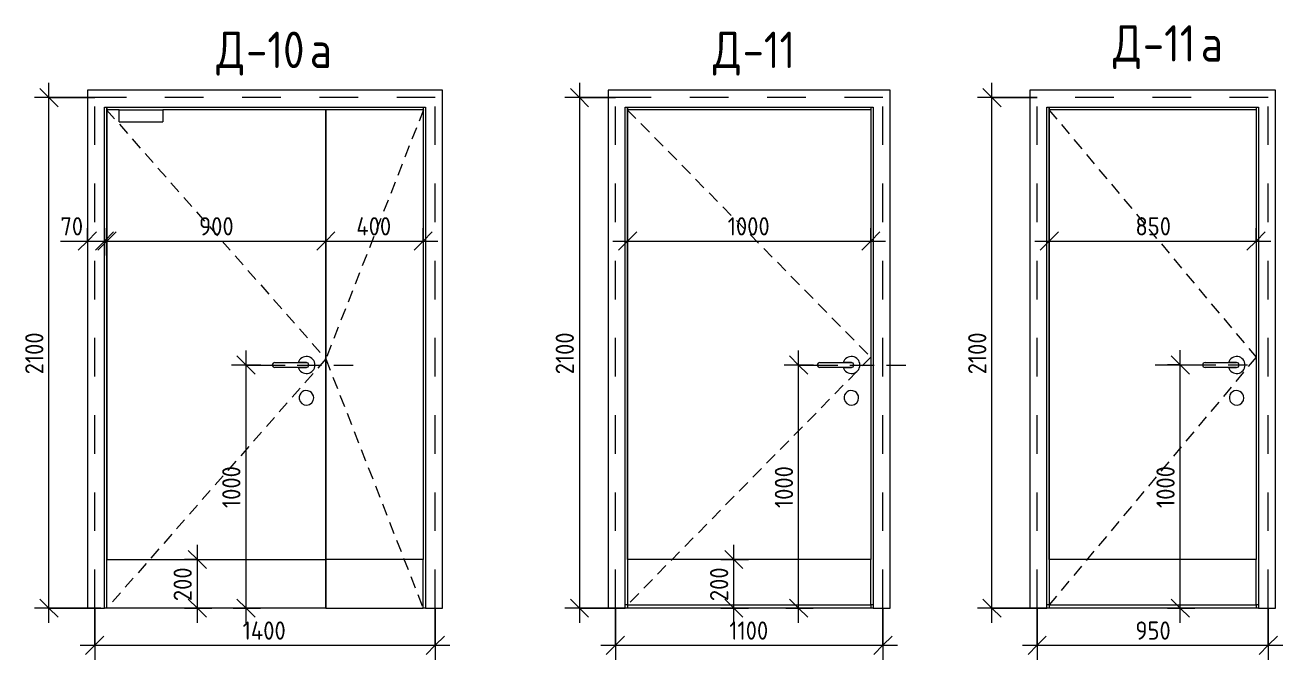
# Model space of a CAD drawing. Header units: millimetres. Extents: x 1724 to 30795, y -433 to 12638.
# Drawn here: x 2966 to 8136, y 6530 to 9140 of the extents above; entities that cross this region are included whole.
import ezdxf

# ---------------------------------------------------------------- set-up
doc = ezdxf.new("R2010")
doc.units = ezdxf.units.MM
for name, pattern in [('200_ШТРИХ__ш1_п0_6_', [80, 50, -30]), ('ADSK_Штрих_ш2 п1', [150, 100, -50]), ('Штрих', [317.5, 158.75, -158.75])]:
    doc.linetypes.add(name, pattern=pattern)
for name, color, linetype, lineweight in [('A-ANNO-DIMS', 7, 'Continuous', 9), ('A-ANNO-DIMS-50', 7, 'Continuous', 9), ('A-DETL-1', 7, 'ADSK_Штрих_ш2 п1', 9), ('A-DOOR', 7, 'Continuous', 9), ('A-DOOR-1', 7, 'Штрих', 9), ('A-DOOR-2', 7, '200_ШТРИХ__ш1_п0_6_', 9), ('A-DOOR-FRAM', 7, 'Continuous', 9), ('G-ANNO-TEXT', 7, 'Continuous', 9)]:
    doc.layers.add(name, color=color, linetype=linetype, lineweight=lineweight)
doc.styles.add('GOST Common_1', font='GOST_Common.ttf', dxfattribs={"width": 0.9, "height": 150})
doc.styles.add('ISOCPEUR_1', font='isocpeur.ttf', dxfattribs={"width": 0.9, "height": 75})
doc.dimstyles.new('ISO-1_5', dxfattribs={"dimscale": 304.8, "dimtxt": 74.698588, "dimasz": 0.246063, "dimexe": 0.19685, "dimexo": 0, "dimgap": 0, "dimtad": 1, "dimdec": 0, "dimrnd": 10, "dimzin": 0, "dimdsep": 46, "dimtxsty": 'ISOCPEUR_1', "dimblk1": 'OBLIQUE', "dimblk2": 'OBLIQUE', "dimsah": 1, "dimcen": 0.09, "dimdle": 0.19685, "dimazin": 0, "dimtfac": 1, "dimtdec": 4, "dimtix": 1, "dimtmove": 0, "dimatfit": 3, "dimfxl": 1, "dimtvp": 1, "dimtolj": 1, "dimtzin": 0, "dimarcsym": 2})
doc.dimstyles.new('ISO-1_5_1', dxfattribs={"dimscale": 304.8, "dimtxt": 74.698588, "dimasz": 0.246063, "dimexe": 0.19685, "dimexo": 0, "dimgap": 0, "dimtad": 1, "dimdec": 0, "dimrnd": 10, "dimzin": 0, "dimdsep": 46, "dimtxsty": 'ISOCPEUR_1', "dimblk1": 'OBLIQUE', "dimblk2": 'OBLIQUE', "dimsah": 1, "dimcen": 0.09, "dimdle": 0.19685, "dimazin": 0, "dimtfac": 1, "dimtdec": 4, "dimtix": 1, "dimtmove": 1, "dimatfit": 3, "dimfxl": 1, "dimtvp": 1, "dimtolj": 1, "dimtzin": 0, "dimarcsym": 2})

# ---------------------------------------------------------------- blocks, each defined once
blk = doc.blocks.new('Family - ___-32073963-_Двери_ 1 этаж 12-23')
at = {"layer": 'A-DOOR'}
for p, q in [((-5580.5, 8792.5), (-6580.5, 8792.5)), ((-6580.5, 6942.5), (-6580.5, 8792.5)), ((-5580.5, 8792.5), (-5580.5, 6942.5)), ((-5790.5, 7752.5), (-5660.5, 7752.5)), ((-5660.5, 7732.5), (-5790.5, 7732.5)), ((-5660.5, 7752.5), (-5694.1, 7752.5)), ((-5694.1, 7732.5), (-5660.5, 7732.5)), ((-5580.5, 6942.5), (-6580.5, 6942.5)), ((-6580.5, 6942.5), (-6580.5, 6756.5)), ((-5580.5, 6756.5), (-5580.5, 6942.5)), ((-6580.5, 6756.5), (-5580.5, 6756.5))]:
    blk.add_line(p, q, dxfattribs=at)
for centre, radius, start, end in [((-5660.5, 7742.5), 35, 0, 163.3985), ((-5790.5, 7742.5), 10, 90, 270), ((-5660.5, 7742.5), 35, 196.6015, 0), ((-5660.5, 7742.5), 10, 270, 90), ((-5660.5, 7742.5), 10, 270, 90), ((-5660.5, 7607.5), 30, 0, 188.1699), ((-5660.5, 7607.5), 30, 188.1699, 0)]:
    blk.add_arc(centre, radius, start, end, dxfattribs=at)
at = {"layer": 'A-DOOR-1'}
for p, q in [((-5530.5, 8842.5), (-6630.5, 8842.5)), ((-6630.5, 6742.5), (-6630.5, 8842.5)), ((-5530.5, 8842.5), (-6630.5, 8842.5)), ((-6630.5, 6742.5), (-6630.5, 8842.5)), ((-5530.5, 6742.5), (-5530.5, 8842.5)), ((-5530.5, 6742.5), (-5530.5, 8842.5))]:
    blk.add_line(p, q, dxfattribs=at)
at = {"layer": 'A-DOOR-2'}
for p, q in [((-6581.9, 8792.5), (-5580.5, 7774.5)), ((-5580.5, 7774.5), (-5633.9, 7720.1)), ((-5637.7, 7716.3), (-6580.5, 6756.5))]:
    blk.add_line(p, q, dxfattribs=at)
at = {"layer": 'A-DOOR-FRAM'}
for p, q in [((-5500.5, 8872.5), (-6660.5, 8872.5)), ((-6660.5, 8872.5), (-6660.5, 6742.5)), ((-5500.5, 6742.5), (-5500.5, 8872.5)), ((-6590.5, 6742.5), (-6590.5, 8802.5)), ((-6590.5, 8802.5), (-5570.5, 8802.5)), ((-6580.5, 8792.5), (-6580.5, 8802.5)), ((-6580.5, 8802.5), (-6580.5, 6942.5)), ((-5580.5, 8792.5), (-6580.5, 8792.5)), ((-5580.5, 8802.5), (-5580.5, 8792.5)), ((-5580.5, 8802.5), (-5580.5, 6942.5)), ((-5570.5, 8802.5), (-5570.5, 6742.5)), ((-6660.5, 6742.5), (-6590.5, 6742.5)), ((-6580.5, 6756.5), (-6590.5, 6756.5)), ((-6580.5, 6742.5), (-6590.5, 6742.5)), ((-5570.5, 6742.5), (-6590.5, 6742.5)), ((-6580.5, 6756.5), (-6580.5, 6742.5)), ((-5580.5, 6756.5), (-5580.5, 6742.5)), ((-5570.5, 6756.5), (-5580.5, 6756.5)), ((-5570.5, 6742.5), (-5580.5, 6742.5)), ((-5570.5, 6742.5), (-5500.5, 6742.5))]:
    blk.add_line(p, q, dxfattribs=at)
blk = doc.blocks.new('Family - ___-32152116-_Двери_ 1 этаж 12-23')
at = {"layer": 'A-DOOR'}
for p, q in [((-3996.8, 8792.5), (-4846.8, 8792.5)), ((-4846.8, 6942.5), (-4846.8, 8792.5)), ((-3996.8, 8792.5), (-3996.8, 6942.5)), ((-4206.8, 7752.5), (-4076.8, 7752.5)), ((-4076.8, 7732.5), (-4206.8, 7732.5)), ((-4076.8, 7752.5), (-4110.4, 7752.5)), ((-4110.4, 7732.5), (-4076.8, 7732.5)), ((-3996.8, 6942.5), (-4846.8, 6942.5)), ((-4846.8, 6942.5), (-4846.8, 6756.5)), ((-3996.8, 6756.5), (-3996.8, 6942.5)), ((-4846.8, 6756.5), (-3996.8, 6756.5))]:
    blk.add_line(p, q, dxfattribs=at)
for centre, radius, start, end in [((-4076.8, 7742.5), 35, 0, 163.3985), ((-4206.8, 7742.5), 10, 90, 270), ((-4076.8, 7742.5), 35, 196.6015, 0), ((-4076.8, 7742.5), 10, 270, 90), ((-4076.8, 7742.5), 10, 270, 90), ((-4076.8, 7607.5), 30, 0, 188.1699), ((-4076.8, 7607.5), 30, 188.1699, 0)]:
    blk.add_arc(centre, radius, start, end, dxfattribs=at)
at = {"layer": 'A-DOOR-1'}
for p, q in [((-3946.8, 8842.5), (-4896.8, 8842.5)), ((-4896.8, 6742.5), (-4896.8, 8842.5)), ((-3946.8, 8842.5), (-4896.8, 8842.5)), ((-4896.8, 6742.5), (-4896.8, 8842.5)), ((-3946.8, 6742.5), (-3946.8, 8842.5)), ((-3946.8, 6742.5), (-3946.8, 8842.5))]:
    blk.add_line(p, q, dxfattribs=at)
at = {"layer": 'A-DOOR-2'}
for p, q in [((-4848.2, 8792.5), (-3996.8, 7774.5)), ((-3996.8, 7774.5), (-4846.8, 6756.5))]:
    blk.add_line(p, q, dxfattribs=at)
at = {"layer": 'A-DOOR-FRAM'}
for p, q in [((-3916.8, 8872.5), (-4926.8, 8872.5)), ((-4926.8, 8872.5), (-4926.8, 6742.5)), ((-3916.8, 6742.5), (-3916.8, 8872.5)), ((-4856.8, 6742.5), (-4856.8, 8802.5)), ((-4856.8, 8802.5), (-3986.8, 8802.5)), ((-4846.8, 8792.5), (-4846.8, 8802.5)), ((-4846.8, 8802.5), (-4846.8, 6942.5)), ((-3996.8, 8792.5), (-4846.8, 8792.5)), ((-3996.8, 8802.5), (-3996.8, 8792.5)), ((-3996.8, 8802.5), (-3996.8, 6942.5)), ((-3986.8, 8802.5), (-3986.8, 6742.5)), ((-4926.8, 6742.5), (-4856.8, 6742.5)), ((-4846.8, 6756.5), (-4856.8, 6756.5)), ((-4846.8, 6742.5), (-4856.8, 6742.5)), ((-3986.8, 6742.5), (-4856.8, 6742.5)), ((-4846.8, 6756.5), (-4846.8, 6742.5)), ((-3996.8, 6756.5), (-3996.8, 6742.5)), ((-3986.8, 6756.5), (-3996.8, 6756.5)), ((-3986.8, 6742.5), (-3996.8, 6742.5)), ((-3986.8, 6742.5), (-3916.8, 6742.5))]:
    blk.add_line(p, q, dxfattribs=at)
blk = doc.blocks.new('Family - ___-32178602-_Двери_ 1 этаж 12-23')
at = {"layer": 'A-DOOR'}
for p, q in [((-8670.8, 8792.5), (-8720.8, 8792.5)), ((-8720.8, 6942.5), (-8720.8, 8792.5)), ((-8670.8, 8792.5), (-8490.8, 8792.5)), ((-8670.8, 8742.5), (-8670.8, 8792.5)), ((-7820.8, 8792.5), (-8490.8, 8792.5)), ((-8490.8, 8792.5), (-8490.8, 8742.5)), ((-7820.8, 8792.5), (-7820.8, 6942.5)), ((-7420.8, 8792.5), (-7820.8, 8792.5)), ((-7820.8, 6942.5), (-7820.8, 8792.5)), ((-7420.8, 8792.5), (-7420.8, 6942.5)), ((-8670.8, 8742.5), (-8490.8, 8742.5)), ((-8030.8, 7752.5), (-7900.8, 7752.5)), ((-7900.8, 7732.5), (-8030.8, 7732.5)), ((-7900.8, 7752.5), (-7934.3, 7752.5)), ((-7934.3, 7732.5), (-7900.8, 7732.5)), ((-8720.8, 6942.5), (-7820.8, 6942.5)), ((-8720.8, 6742.5), (-8720.8, 6942.5)), ((-7820.8, 6742.5), (-7820.8, 6942.5)), ((-7420.8, 6942.5), (-7820.8, 6942.5)), ((-7820.8, 6942.5), (-7820.8, 6742.5)), ((-7420.8, 6742.5), (-7420.8, 6942.5)), ((-7820.8, 6742.5), (-8720.8, 6742.5)), ((-7820.8, 6742.5), (-7420.8, 6742.5))]:
    blk.add_line(p, q, dxfattribs=at)
for centre, radius, start, end in [((-7900.8, 7742.5), 35, 0, 163.3985), ((-8030.8, 7742.5), 10, 90, 270), ((-7900.8, 7742.5), 35, 196.6015, 0), ((-7900.8, 7742.5), 10, 270, 90), ((-7900.8, 7742.5), 10, 270, 90), ((-7900.8, 7607.5), 30, 0, 188.1699), ((-7900.8, 7607.5), 30, 188.1699, 0)]:
    blk.add_arc(centre, radius, start, end, dxfattribs=at)
at = {"layer": 'A-DOOR-1'}
for p, q in [((-7370.8, 8842.5), (-8770.8, 8842.5)), ((-8770.8, 6742.5), (-8770.8, 8842.5)), ((-7370.8, 8842.5), (-8770.8, 8842.5)), ((-8770.8, 6742.5), (-8770.8, 8842.5)), ((-7370.8, 6742.5), (-7370.8, 8842.5)), ((-7370.8, 6742.5), (-7370.8, 8842.5))]:
    blk.add_line(p, q, dxfattribs=at)
at = {"layer": 'A-DOOR-2'}
for p, q in [((-8722.2, 8792.5), (-7820.8, 7767.5)), ((-7419.4, 8792.5), (-7820.8, 7767.5)), ((-7820.8, 7767.5), (-8720.8, 6742.5)), ((-7820.8, 7767.5), (-7420.8, 6742.5))]:
    blk.add_line(p, q, dxfattribs=at)
at = {"layer": 'A-DOOR-FRAM'}
for p, q in [((-7340.8, 8872.5), (-8800.8, 8872.5)), ((-8800.8, 8872.5), (-8800.8, 6742.5)), ((-7340.8, 6742.5), (-7340.8, 8872.5)), ((-8730.8, 6742.5), (-8730.8, 8802.5)), ((-8730.8, 8802.5), (-7410.8, 8802.5)), ((-8720.8, 8792.5), (-8720.8, 8802.5)), ((-8720.8, 8802.5), (-8720.8, 6942.5)), ((-8670.8, 8792.5), (-8720.8, 8792.5)), ((-7420.8, 8792.5), (-8490.8, 8792.5)), ((-7420.8, 8802.5), (-7420.8, 8792.5)), ((-7420.8, 8802.5), (-7420.8, 6942.5)), ((-7410.8, 8802.5), (-7410.8, 6742.5)), ((-8800.8, 6742.5), (-8730.8, 6742.5)), ((-8720.8, 6742.5), (-8730.8, 6742.5)), ((-7410.8, 6742.5), (-7420.8, 6742.5)), ((-7410.8, 6742.5), (-7340.8, 6742.5))]:
    blk.add_line(p, q, dxfattribs=at)
blk = doc.blocks.new('DIMBLOCK23-_Двери_ 1 этаж 12-23')
at = {"layer": 'A-ANNO-DIMS-50'}
for p, q in [((5244.4, 8902.5), (5244.4, 6682.5)), ((5392, 8842.5), (5184.4, 8842.5)), ((5244.4, 8842.5), (5392, 8842.5)), ((5432, 6742.5), (5184.4, 6742.5)), ((5244.4, 6742.5), (5432, 6742.5))]:
    blk.add_line(p, q, dxfattribs=at)
at = {"layer": 'A-ANNO-DIMS-50', "lineweight": 20}
for p, q in [((5244.4, 8842.5), (5206.9, 8880)), ((5244.4, 8842.5), (5281.9, 8805)), ((5244.4, 6742.5), (5206.9, 6780)), ((5244.4, 6742.5), (5281.9, 6705))]:
    blk.add_line(p, q, dxfattribs=at)
at = {"layer": 'A-ANNO-DIMS-50', "color": 0, "insert": (5146.4, 7704.1), "char_height": 75, "width": 212.029, "attachment_point": 1, "rotation": 90, "line_spacing_factor": 1.149209, "style": 'ISOCPEUR_1'}
blk.add_mtext('2100', dxfattribs=at)
blk = doc.blocks.new('_Oblique')
at = {"color": 0, "linetype": 'ByBlock', "lineweight": -2}
blk.add_line((-0.5, -0.5), (0.5, 0.5), dxfattribs=at)
blk = doc.blocks.new('DIMBLOCK24-_Двери_ 1 этаж 12-23')
at = {"layer": 'A-ANNO-DIMS-50'}
for p, q in [((5392, 6742.5), (5392, 6529.8)), ((5392, 6589.8), (5392, 6742.5)), ((6492, 6742.5), (6492, 6529.8)), ((6492, 6589.8), (6492, 6742.5)), ((5332, 6589.8), (6552, 6589.8))]:
    blk.add_line(p, q, dxfattribs=at)
at = {"layer": 'A-ANNO-DIMS-50', "lineweight": 20}
for p, q in [((5392, 6589.8), (5429.5, 6627.3)), ((6492, 6589.8), (6529.5, 6627.3)), ((5392, 6589.8), (5354.5, 6552.3)), ((6492, 6589.8), (6454.5, 6552.3))]:
    blk.add_line(p, q, dxfattribs=at)
at = {"layer": 'A-ANNO-DIMS-50', "color": 0, "insert": (5860.1, 6687.8), "char_height": 75, "width": 196.515, "attachment_point": 1, "line_spacing_factor": 1.149209, "style": 'ISOCPEUR_1'}
blk.add_mtext('1100', dxfattribs=at)
blk = doc.blocks.new('DIMBLOCK25-_Двери_ 1 этаж 12-23')
at = {"layer": 'A-ANNO-DIMS-50', "lineweight": 20}
for p, q in [((6145.3, 7742.4), (6107.8, 7779.9)), ((6145.3, 7742.4), (6182.8, 7704.9)), ((6145.3, 6742.5), (6107.8, 6780)), ((6145.3, 6742.5), (6182.8, 6705))]:
    blk.add_line(p, q, dxfattribs=at)
at = {"layer": 'A-ANNO-DIMS-50'}
for p, q in [((6145.3, 6682.5), (6145.3, 7802.4)), ((6205.9, 7742.4), (6085.3, 7742.4)), ((6145.3, 7742.4), (6205.9, 7742.4)), ((6092.3, 6742.5), (6205.3, 6742.5)), ((6145.3, 6742.5), (6092.3, 6742.5))]:
    blk.add_line(p, q, dxfattribs=at)
at = {"layer": 'A-ANNO-DIMS-50', "color": 0, "insert": (6047.3, 7154.1), "char_height": 75, "width": 212.029, "attachment_point": 1, "rotation": 90, "line_spacing_factor": 1.149209, "style": 'ISOCPEUR_1'}
blk.add_mtext('1000', dxfattribs=at)
blk = doc.blocks.new('DIMBLOCK26-_Двери_ 1 этаж 12-23')
at = {"layer": 'A-ANNO-DIMS-50', "lineweight": 20}
for p, q in [((5878.8, 6942.5), (5841.3, 6980)), ((5878.8, 6942.5), (5916.3, 6905)), ((5878.8, 6742.5), (5841.3, 6780)), ((5878.8, 6742.5), (5916.3, 6705))]:
    blk.add_line(p, q, dxfattribs=at)
at = {"layer": 'A-ANNO-DIMS-50'}
for p, q in [((5878.8, 6682.5), (5878.8, 7002.5)), ((5825.8, 6942.5), (5938.8, 6942.5)), ((5878.8, 6942.5), (5825.8, 6942.5)), ((5825.8, 6742.5), (5938.8, 6742.5)), ((5878.8, 6742.5), (5825.8, 6742.5))]:
    blk.add_line(p, q, dxfattribs=at)
at = {"layer": 'A-ANNO-DIMS-50', "color": 0, "insert": (5780.8, 6771.4), "char_height": 75, "width": 170.658, "attachment_point": 1, "rotation": 90, "line_spacing_factor": 1.149209, "style": 'ISOCPEUR_1'}
blk.add_mtext('200', dxfattribs=at)
blk = doc.blocks.new('DIMBLOCK34-_Двери_ 1 этаж 12-23')
at = {"layer": 'A-ANNO-DIMS-50'}
for p, q in [((7125.7, 6742.5), (7125.7, 6529.8)), ((7125.7, 6589.8), (7125.7, 6742.5)), ((8075.7, 6742.5), (8075.7, 6529.8)), ((8075.7, 6589.8), (8075.7, 6742.5)), ((7065.7, 6589.8), (8135.7, 6589.8))]:
    blk.add_line(p, q, dxfattribs=at)
at = {"layer": 'A-ANNO-DIMS-50', "lineweight": 20}
for p, q in [((7125.7, 6589.8), (7163.2, 6627.3)), ((8075.7, 6589.8), (8113.2, 6627.3)), ((7125.7, 6589.8), (7088.2, 6552.3)), ((8075.7, 6589.8), (8038.2, 6552.3))]:
    blk.add_line(p, q, dxfattribs=at)
at = {"layer": 'A-ANNO-DIMS-50', "color": 0, "insert": (7529.6, 6687.8), "char_height": 75, "width": 170.658, "attachment_point": 1, "line_spacing_factor": 1.149209, "style": 'ISOCPEUR_1'}
blk.add_mtext('950', dxfattribs=at)
blk = doc.blocks.new('DIMBLOCK35-_Двери_ 1 этаж 12-23')
at = {"layer": 'A-ANNO-DIMS-50'}
for p, q in [((6940, 6682.5), (6940, 8902.5)), ((7125.7, 8842.5), (6880, 8842.5)), ((6940, 8842.5), (7125.7, 8842.5)), ((7165.7, 6742.5), (6880, 6742.5)), ((6940, 6742.5), (7165.7, 6742.5))]:
    blk.add_line(p, q, dxfattribs=at)
at = {"layer": 'A-ANNO-DIMS-50', "lineweight": 20}
for p, q in [((6940, 8842.5), (6902.5, 8880)), ((6940, 8842.5), (6977.5, 8805)), ((6940, 6742.5), (6902.5, 6780)), ((6940, 6742.5), (6977.5, 6705))]:
    blk.add_line(p, q, dxfattribs=at)
at = {"layer": 'A-ANNO-DIMS-50', "color": 0, "insert": (6842, 7704.1), "char_height": 75, "width": 212.029, "attachment_point": 1, "rotation": 90, "line_spacing_factor": 1.149209, "style": 'ISOCPEUR_1'}
blk.add_mtext('2100', dxfattribs=at)
blk = doc.blocks.new('DIMBLOCK36-_Двери_ 1 этаж 12-23')
at = {"layer": 'A-ANNO-DIMS-50', "lineweight": 20}
for p, q in [((7714, 7742.9), (7676.5, 7780.4)), ((7714, 7742.9), (7751.5, 7705.4)), ((7714, 6742.5), (7676.5, 6780)), ((7714, 6742.5), (7751.5, 6705))]:
    blk.add_line(p, q, dxfattribs=at)
at = {"layer": 'A-ANNO-DIMS-50'}
for p, q in [((7714, 6682.5), (7714, 7802.9)), ((7661, 7742.9), (7774, 7742.9)), ((7714, 7742.9), (7661, 7742.9)), ((7661, 6742.5), (7774, 6742.5)), ((7714, 6742.5), (7661, 6742.5))]:
    blk.add_line(p, q, dxfattribs=at)
at = {"layer": 'A-ANNO-DIMS-50', "color": 0, "insert": (7616, 7154.3), "char_height": 75, "width": 212.029, "attachment_point": 1, "rotation": 90, "line_spacing_factor": 1.149209, "style": 'ISOCPEUR_1'}
blk.add_mtext('1000', dxfattribs=at)
blk = doc.blocks.new('DIMBLOCK37-_Двери_ 1 этаж 12-23')
at = {"layer": 'A-ANNO-DIMS-50'}
for p, q in [((3251.7, 6742.5), (3251.7, 6529.8)), ((3251.7, 6589.8), (3251.7, 6742.5)), ((4651.7, 6742.5), (4651.7, 6529.8)), ((4651.7, 6589.8), (4651.7, 6742.5)), ((3191.7, 6589.8), (4711.7, 6589.8))]:
    blk.add_line(p, q, dxfattribs=at)
at = {"layer": 'A-ANNO-DIMS-50', "lineweight": 20}
for p, q in [((3251.7, 6589.8), (3289.2, 6627.3)), ((4651.7, 6589.8), (4689.2, 6627.3)), ((3251.7, 6589.8), (3214.2, 6552.3)), ((4651.7, 6589.8), (4614.2, 6552.3))]:
    blk.add_line(p, q, dxfattribs=at)
at = {"layer": 'A-ANNO-DIMS-50', "color": 0, "insert": (3859.8, 6687.8), "char_height": 75, "width": 220.648, "attachment_point": 1, "line_spacing_factor": 1.149209, "style": 'ISOCPEUR_1'}
blk.add_mtext('1400', dxfattribs=at)
blk = doc.blocks.new('DIMBLOCK38-_Двери_ 1 этаж 12-23')
at = {"layer": 'A-ANNO-DIMS-50'}
for p, q in [((3301.7, 8305.6), (3301.7, 8192.5)), ((3301.7, 8252.5), (3301.7, 8305.6)), ((4201.7, 8305.6), (4201.7, 8192.5)), ((4201.7, 8252.5), (4201.7, 8305.6)), ((3241.7, 8252.5), (4201.7, 8252.5))]:
    blk.add_line(p, q, dxfattribs=at)
at = {"layer": 'A-ANNO-DIMS-50', "lineweight": 20}
for p, q in [((3301.7, 8252.5), (3339.2, 8290)), ((4201.7, 8252.5), (4239.2, 8290)), ((3301.7, 8252.5), (3264.2, 8215)), ((4201.7, 8252.5), (4164.2, 8215))]:
    blk.add_line(p, q, dxfattribs=at)
at = {"layer": 'A-ANNO-DIMS-50', "color": 0, "insert": (3680.6, 8350.5), "char_height": 75, "width": 170.658, "attachment_point": 1, "line_spacing_factor": 1.149209, "style": 'ISOCPEUR_1'}
blk.add_mtext('900', dxfattribs=at)
blk = doc.blocks.new('DIMBLOCK39-_Двери_ 1 этаж 12-23')
at = {"layer": 'A-ANNO-DIMS-50'}
for p, q in [((4201.7, 8305.6), (4201.7, 8192.5)), ((4201.7, 8252.5), (4201.7, 8305.6)), ((4601.7, 8305.6), (4601.7, 8192.5)), ((4601.7, 8252.5), (4601.7, 8305.6)), ((4201.7, 8252.5), (4661.7, 8252.5))]:
    blk.add_line(p, q, dxfattribs=at)
at = {"layer": 'A-ANNO-DIMS-50', "lineweight": 20}
for p, q in [((4201.7, 8252.5), (4239.2, 8290)), ((4601.7, 8252.5), (4639.2, 8290)), ((4201.7, 8252.5), (4164.2, 8215)), ((4601.7, 8252.5), (4564.2, 8215))]:
    blk.add_line(p, q, dxfattribs=at)
at = {"layer": 'A-ANNO-DIMS-50', "color": 0, "insert": (4327, 8350.5), "char_height": 75, "width": 179.277, "attachment_point": 1, "line_spacing_factor": 1.149209, "style": 'ISOCPEUR_1'}
blk.add_mtext('400', dxfattribs=at)
blk = doc.blocks.new('DIMBLOCK40-_Двери_ 1 этаж 12-23')
at = {"layer": 'A-ANNO-DIMS-50'}
for p, q in [((3221.7, 8305.6), (3221.7, 8192.5)), ((3221.7, 8252.5), (3221.7, 8305.6)), ((3291.7, 8305.6), (3291.7, 8192.5)), ((3291.7, 8252.5), (3291.7, 8305.6)), ((3110.3, 8252.5), (3255.1, 8252.5)), ((3161.7, 8252.5), (3351.7, 8252.5)), ((3255.1, 8252.5), (3256.7, 8252.5))]:
    blk.add_line(p, q, dxfattribs=at)
at = {"layer": 'A-ANNO-DIMS-50', "lineweight": 20}
for p, q in [((3221.7, 8252.5), (3259.2, 8290)), ((3291.7, 8252.5), (3329.2, 8290)), ((3221.7, 8252.5), (3184.2, 8215)), ((3291.7, 8252.5), (3254.2, 8215))]:
    blk.add_line(p, q, dxfattribs=at)
at = {"layer": 'A-ANNO-DIMS-50', "color": 0, "insert": (3110.3, 8350.5), "char_height": 75, "width": 113.772, "attachment_point": 1, "line_spacing_factor": 1.149209, "style": 'ISOCPEUR_1'}
blk.add_mtext('70', dxfattribs=at)
blk = doc.blocks.new('DIMBLOCK41-_Двери_ 1 этаж 12-23')
at = {"layer": 'A-ANNO-DIMS-50'}
for p, q in [((3063.6, 6682.5), (3063.6, 8902.5)), ((3251.7, 8842.5), (3003.6, 8842.5)), ((3063.6, 8842.5), (3251.7, 8842.5)), ((3276.7, 6742.5), (3003.6, 6742.5)), ((3063.6, 6742.5), (3276.7, 6742.5))]:
    blk.add_line(p, q, dxfattribs=at)
at = {"layer": 'A-ANNO-DIMS-50', "lineweight": 20}
for p, q in [((3063.6, 8842.5), (3026.1, 8880)), ((3063.6, 8842.5), (3101.1, 8805)), ((3063.6, 6742.5), (3026.1, 6780)), ((3063.6, 6742.5), (3101.1, 6705))]:
    blk.add_line(p, q, dxfattribs=at)
at = {"layer": 'A-ANNO-DIMS-50', "color": 0, "insert": (2965.7, 7704.1), "char_height": 75, "width": 212.029, "attachment_point": 1, "rotation": 90, "line_spacing_factor": 1.149209, "style": 'ISOCPEUR_1'}
blk.add_mtext('2100', dxfattribs=at)
blk = doc.blocks.new('DIMBLOCK42-_Двери_ 1 этаж 12-23')
at = {"layer": 'A-ANNO-DIMS-50', "lineweight": 20}
for p, q in [((3873.7, 7742.4), (3836.2, 7779.9)), ((3873.7, 7742.4), (3911.2, 7704.9)), ((3873.7, 6742.5), (3836.2, 6780)), ((3873.7, 6742.5), (3911.2, 6705))]:
    blk.add_line(p, q, dxfattribs=at)
at = {"layer": 'A-ANNO-DIMS-50'}
for p, q in [((3873.7, 6682.5), (3873.7, 7802.4)), ((3934.3, 7742.4), (3813.7, 7742.4)), ((3873.7, 7742.4), (3934.3, 7742.4)), ((3820.7, 6742.5), (3933.7, 6742.5)), ((3873.7, 6742.5), (3820.7, 6742.5))]:
    blk.add_line(p, q, dxfattribs=at)
at = {"layer": 'A-ANNO-DIMS-50', "color": 0, "insert": (3775.7, 7154.1), "char_height": 75, "width": 212.029, "attachment_point": 1, "rotation": 90, "line_spacing_factor": 1.149209, "style": 'ISOCPEUR_1'}
blk.add_mtext('1000', dxfattribs=at)
blk = doc.blocks.new('DIMBLOCK43-_Двери_ 1 этаж 12-23')
at = {"layer": 'A-ANNO-DIMS-50', "lineweight": 20}
for p, q in [((3673.7, 6942.5), (3636.2, 6980)), ((3673.7, 6942.5), (3711.2, 6905)), ((3673.7, 6742.5), (3636.2, 6780)), ((3673.7, 6742.5), (3711.2, 6705))]:
    blk.add_line(p, q, dxfattribs=at)
at = {"layer": 'A-ANNO-DIMS-50'}
for p, q in [((3673.7, 6682.5), (3673.7, 7002.5)), ((3620.7, 6942.5), (3733.7, 6942.5)), ((3673.7, 6942.5), (3620.7, 6942.5)), ((3620.7, 6742.5), (3733.7, 6742.5)), ((3673.7, 6742.5), (3620.7, 6742.5))]:
    blk.add_line(p, q, dxfattribs=at)
at = {"layer": 'A-ANNO-DIMS-50', "color": 0, "insert": (3575.7, 6771.4), "char_height": 75, "width": 170.658, "attachment_point": 1, "rotation": 90, "line_spacing_factor": 1.149209, "style": 'ISOCPEUR_1'}
blk.add_mtext('200', dxfattribs=at)
blk = doc.blocks.new('DIMBLOCK55-_Двери_ 1 этаж 12-23')
at = {"layer": 'A-ANNO-DIMS-50'}
for p, q in [((5442, 8305.6), (5442, 8192.5)), ((5442, 8252.5), (5442, 8305.6)), ((6442, 8305.6), (6442, 8192.5)), ((6442, 8252.5), (6442, 8305.6)), ((5382, 8252.5), (6502, 8252.5))]:
    blk.add_line(p, q, dxfattribs=at)
at = {"layer": 'A-ANNO-DIMS-50', "lineweight": 20}
for p, q in [((5442, 8252.5), (5479.5, 8290)), ((6442, 8252.5), (6479.5, 8290)), ((5442, 8252.5), (5404.5, 8215)), ((6442, 8252.5), (6404.5, 8215))]:
    blk.add_line(p, q, dxfattribs=at)
at = {"layer": 'A-ANNO-DIMS-50', "color": 0, "insert": (5853.7, 8350.5), "char_height": 75, "width": 212.029, "attachment_point": 1, "line_spacing_factor": 1.149209, "style": 'ISOCPEUR_1'}
blk.add_mtext('1000', dxfattribs=at)
blk = doc.blocks.new('DIMBLOCK56-_Двери_ 1 этаж 12-23')
at = {"layer": 'A-ANNO-DIMS-50'}
for p, q in [((7175.7, 8305.6), (7175.7, 8192.5)), ((7175.7, 8252.5), (7175.7, 8305.6)), ((8025.7, 8305.6), (8025.7, 8192.5)), ((8025.7, 8252.5), (8025.7, 8305.6)), ((7115.7, 8252.5), (8085.7, 8252.5))]:
    blk.add_line(p, q, dxfattribs=at)
at = {"layer": 'A-ANNO-DIMS-50', "lineweight": 20}
for p, q in [((7175.7, 8252.5), (7213.2, 8290)), ((8025.7, 8252.5), (8063.2, 8290)), ((7175.7, 8252.5), (7138.2, 8215)), ((8025.7, 8252.5), (7988.2, 8215))]:
    blk.add_line(p, q, dxfattribs=at)
at = {"layer": 'A-ANNO-DIMS-50', "color": 0, "insert": (7529.6, 8350.5), "char_height": 75, "width": 170.658, "attachment_point": 1, "line_spacing_factor": 1.149209, "style": 'ISOCPEUR_1'}
blk.add_mtext('850', dxfattribs=at)

msp = doc.modelspace()

# ---------------------------------------------------------------- linework, layer by layer
at = {"layer": 'A-DETL-1'}
for p, q in [((3934.3, 7742.4), (4314.3, 7742.4)), ((6205.9, 7742.4), (6585.9, 7742.4)), ((7610.9, 7742.9), (7990.9, 7742.9))]:
    msp.add_line(p, q, dxfattribs=at)

# ---------------------------------------------------------------- block references
at = {"layer": 'A-DOOR'}
for name in ['Family - ___-32178602-_Двери_ 1 этаж 12-23', 'Family - ___-32073963-_Двери_ 1 этаж 12-23', 'Family - ___-32152116-_Двери_ 1 этаж 12-23']:
    msp.add_blockref(name, (12022.5, 0), dxfattribs=at)

# ---------------------------------------------------------------- texts
at = {"layer": 'G-ANNO-TEXT', "char_height": 150, "attachment_point": 1, "style": 'GOST Common_1'}
for s, insert, width in [('\\fGOST Common|b0|i0|c204|p34|;\\W.9;Д', (3751.7, 9113.7), 147.911), ('-10', (3873.7, 9113.7), 317.468), ('\\fGOST Common|b0|i0|c204|p34|;\\W.9;Д', (5792.7, 9113.7), 147.911), ('-11', (5914.8, 9113.7), 288.608), ('\\fGOST Common|b0|i0|c204|p34|;\\W.9;Д', (7437.9, 9140.3), 147.911), ('-11', (7560, 9140.3), 288.608), ('\\fGOST Common|b0|i0|c204|p34|;\\W.9;а', (4135.6, 9113.7), 133.481), ('\\fGOST Common|b0|i0|c204|p34|;\\W.9;а', (7798.1, 9140.3), 133.481)]:
    msp.add_mtext(s, dxfattribs=dict(at, insert=insert, width=width))

# ---------------------------------------------------------------- dimensions: what is measured, and where the dimension line sits
at = {"layer": 'A-ANNO-DIMS'}
for base, p1, p2, override, picture, middle in [((3063.6, 8842.5), (3276.7, 6742.5), (3251.7, 8842.5), {"dimpost": '<>', "dimfxl": 2100.148804}, 'DIMBLOCK41-_Двери_ 1 этаж 12-23', (3026.1, 7792.5)), ((5244.4, 6742.5), (5392, 8842.5), (5432, 6742.5), {"dimpost": '<>', "dimfxl": 2100.380918}, 'DIMBLOCK23-_Двери_ 1 этаж 12-23', (5206.9, 7792.5)), ((6940, 8842.5), (7165.7, 6742.5), (7125.7, 8842.5), {"dimpost": '<>', "dimfxl": 2100.380918}, 'DIMBLOCK35-_Двери_ 1 этаж 12-23', (6902.5, 7792.5)), ((3873.7, 7742.4), (3820.7, 6742.5), (3934.3, 7742.4), {"dimpost": '<>', "dimfxl": 1006.314387}, 'DIMBLOCK42-_Двери_ 1 этаж 12-23', (3836.2, 7242.4)), ((6145.3, 7742.4), (6092.3, 6742.5), (6205.9, 7742.4), {"dimpost": '<>', "dimfxl": 1006.314387}, 'DIMBLOCK25-_Двери_ 1 этаж 12-23', (6107.8, 7242.4)), ((7714, 7742.9), (7661, 6742.5), (7661, 7742.9), {"dimpost": '<>', "dimfxl": 1000.415643}, 'DIMBLOCK36-_Двери_ 1 этаж 12-23', (7676.5, 7242.7)), ((3673.7, 6942.5), (3620.7, 6742.5), (3620.7, 6942.5), {"dimpost": '<>', "dimfxl": 200}, 'DIMBLOCK43-_Двери_ 1 этаж 12-23', (3636.2, 6842.5)), ((5878.8, 6942.5), (5825.8, 6742.5), (5825.8, 6942.5), {"dimpost": '<>', "dimfxl": 200}, 'DIMBLOCK26-_Двери_ 1 этаж 12-23', (5841.3, 6842.5))]:
    dim = msp.add_linear_dim(base=base, p1=p1, p2=p2, angle=90, dimstyle='ISO-1_5', override=override, dxfattribs=at)
    dim.commit()
    dim.dimension.update_dxf_attribs({"geometry": picture, "text_midpoint": middle})
dim = msp.add_linear_dim(base=(3291.7, 8252.5), p1=(3221.7, 8305.6), p2=(3291.7, 8305.6), dimstyle='ISO-1_5_1', override={"dimpost": '<>', "dimfxl": 70}, dxfattribs=at)
dim.commit()
dim.dimension.update_dxf_attribs({"geometry": 'DIMBLOCK40-_Двери_ 1 этаж 12-23', "text_midpoint": (3167.2, 8300.5), "dimtype": 160})
for base, p1, p2, override, picture, middle in [((4201.7, 8252.5), (3301.7, 8305.6), (4201.7, 8305.6), {"dimpost": '<>', "dimfxl": 900}, 'DIMBLOCK38-_Двери_ 1 этаж 12-23', (3751.7, 8290)), ((4601.7, 8252.5), (4201.7, 8305.6), (4601.7, 8305.6), {"dimpost": '<>', "dimfxl": 400}, 'DIMBLOCK39-_Двери_ 1 этаж 12-23', (4401.7, 8290)), ((6442, 8252.5), (5442, 8305.6), (6442, 8305.6), {"dimpost": '<>', "dimfxl": 1000}, 'DIMBLOCK55-_Двери_ 1 этаж 12-23', (5942, 8290)), ((8025.7, 8252.5), (7175.7, 8305.6), (8025.7, 8305.6), {"dimpost": '<>', "dimfxl": 850}, 'DIMBLOCK56-_Двери_ 1 этаж 12-23', (7600.7, 8290)), ((4651.7, 6589.8), (3251.7, 6742.5), (4651.7, 6742.5), {"dimpost": '<>', "dimfxl": 1400}, 'DIMBLOCK37-_Двери_ 1 этаж 12-23', (3951.7, 6627.3)), ((6492, 6589.8), (5392, 6742.5), (6492, 6742.5), {"dimpost": '<>', "dimfxl": 1100}, 'DIMBLOCK24-_Двери_ 1 этаж 12-23', (5942, 6627.3)), ((8075.7, 6589.8), (7125.7, 6742.5), (8075.7, 6742.5), {"dimpost": '<>', "dimfxl": 950}, 'DIMBLOCK34-_Двери_ 1 этаж 12-23', (7600.7, 6627.3))]:
    dim = msp.add_linear_dim(base=base, p1=p1, p2=p2, dimstyle='ISO-1_5', override=override, dxfattribs=at)
    dim.commit()
    dim.dimension.update_dxf_attribs({"geometry": picture, "text_midpoint": middle})

doc.saveas('drawing.dxf')
